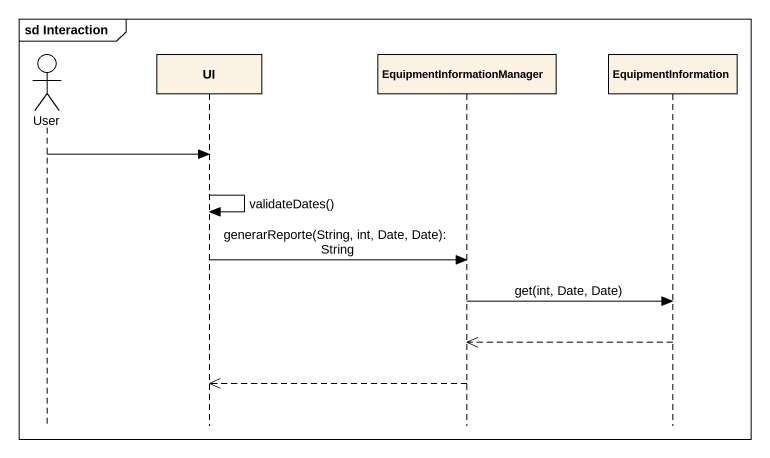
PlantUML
@startuml
mainframe sd Interaction
hide footbox
actor User
participant UI
participant EquipmentInformationManager
participant EquipmentInformation

User -> UI
UI -> UI : validateDates()
UI -> EquipmentInformationManager : generarReporte(String, int, Date, Date): String
EquipmentInformationManager -> EquipmentInformation : get(int, Date, Date)
EquipmentInformation -->> EquipmentInformationManager
EquipmentInformationManager -->> UI
@enduml
